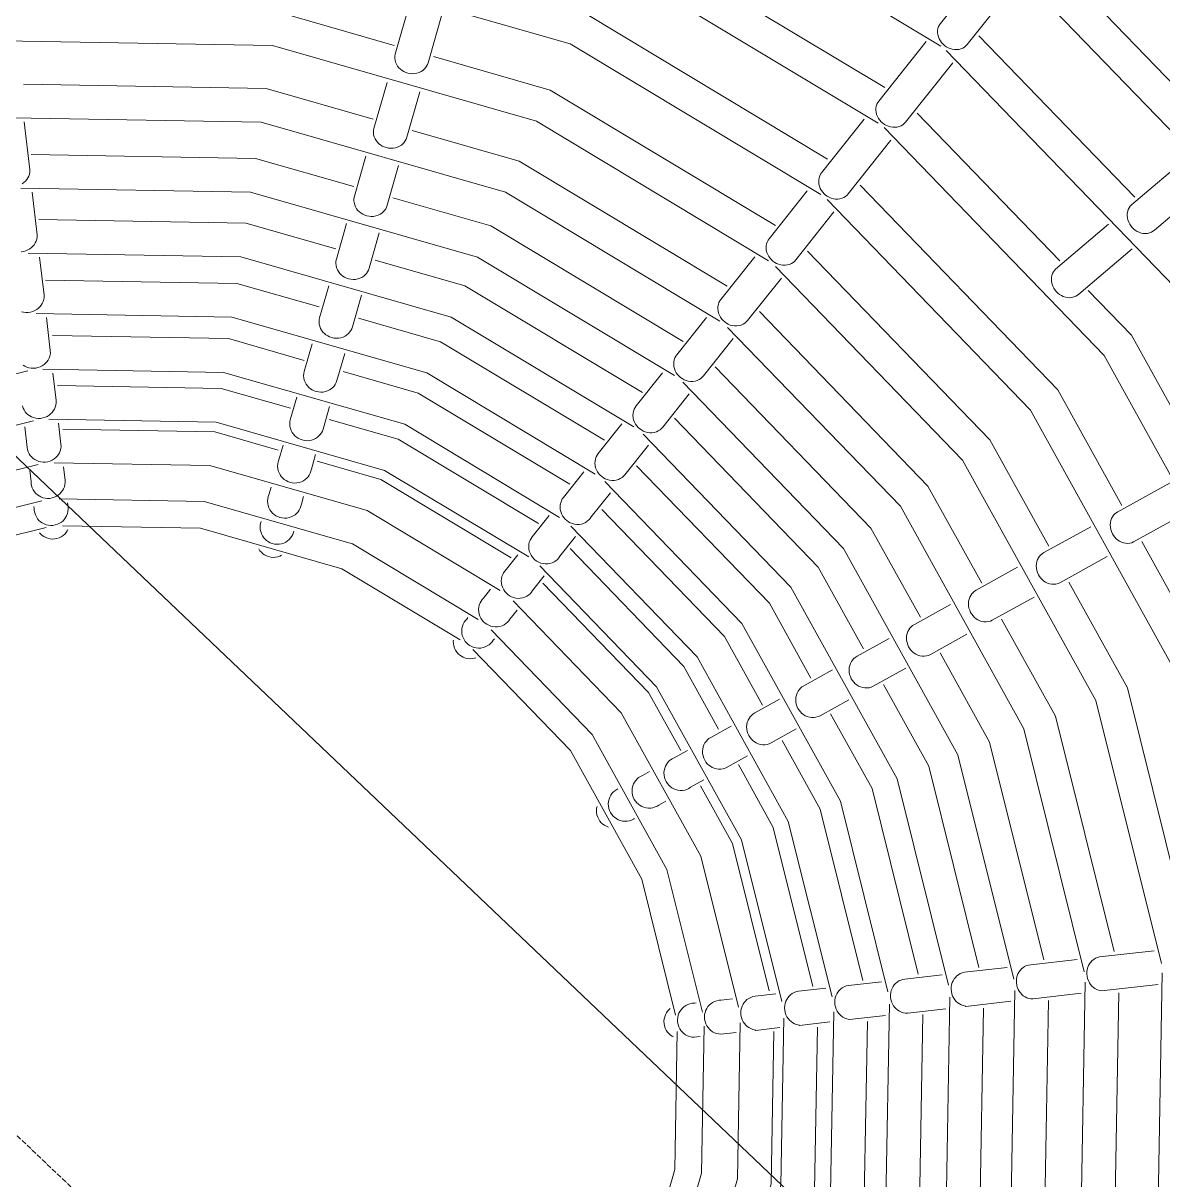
# Model space of a CAD drawing. Header units: millimetres. Extents: x -31757 to 121236, y -27283 to 63658.
# Drawn here: x 51091 to 51693, y 47316 to 47928 of the extents above; entities that cross this region are included whole.
import ezdxf

# ---------------------------------------------------------------- set-up
doc = ezdxf.new("R2010")
doc.units = ezdxf.units.MM
doc.linetypes.add('DASHDOT', pattern=[3.556, 2.54, -0.508, 0, -0.508])
for name, color, linetype, lineweight in [('11_見えがかり（家具）', 8, 'Continuous', 9), ('50_寸法', 3, 'Continuous', 9), ('70_断面の位置', 6, 'DASHDOT', 9)]:
    doc.layers.add(name, color=color, linetype=linetype, lineweight=lineweight)

msp = doc.modelspace()

# ---------------------------------------------------------------- linework, layer by layer
at = {"layer": '11_見えがかり（家具）'}
for points in [[(51575.94, 47915.69), (51420.12, 48009.31), (51244.1, 48059.78), (51062.73, 48062.95)], [(51542.78, 47875.01), (51399.23, 47961.26), (51236.36, 48007.96), (51068.9, 48010.89)], [(51631.13, 47965.37), (51721.27, 47872.03)], [(51512.47, 47837.19), (51379.91, 47916.84), (51229.2, 47960.06), (51073.99, 47962.77)], [(51574.6, 47920.6), (51574.3, 47921.72), (51574.16, 47922.86), (51574.19, 47923.97), (51574.36, 47925.02), (51574.68, 47926), (51575.11, 47926.88), (51575.64, 47927.65), (51603.22, 47962.32)], [(51892.87, 47454.4), (51845.64, 47643.83), (51749.71, 47816.89), (51613.79, 47957.63)], [(51319.62, 47952.7), (51387.09, 47933.35), (51516.05, 47855.86)], [(51617.31, 47951.11), (51589.73, 47916.44), (51589.1, 47915.75), (51588.34, 47915.13), (51587.46, 47914.61), (51586.47, 47914.2), (51585.4, 47913.92), (51584.26, 47913.8), (51583.09, 47913.84), (51581.93, 47914.02), (51580.8, 47914.35), (51579.73, 47914.81), (51578.75, 47915.36), (51577.87, 47915.99), (51577.06, 47916.71), (51576.3, 47917.54), (51575.62, 47918.48), (51575.04, 47919.5), (51574.6, 47920.6)], [(51453.23, 47949.63), (51546.21, 47893.77)], [(51312.65, 47934.05), (51304.86, 47906.86), (51304.52, 47905.87), (51304.06, 47904.97), (51303.51, 47904.16), (51302.84, 47903.43), (51302.05, 47902.76), (51301.12, 47902.17), (51300.09, 47901.68), (51298.96, 47901.33), (51297.77, 47901.12), (51296.55, 47901.06), (51295.33, 47901.16), (51294.15, 47901.39), (51293.03, 47901.76), (51292.01, 47902.23), (51291.09, 47902.79), (51290.24, 47903.43), (51289.45, 47904.2), (51288.74, 47905.07), (51288.14, 47906.05), (51287.68, 47907.09), (51287.37, 47908.19), (51287.24, 47909.3), (51287.27, 47910.41), (51287.46, 47911.47), (51295.36, 47939.01)], [(51086.4, 47936.17), (51225.26, 47933.75), (51287.01, 47916.04)], [(51595.96, 47921.14), (51678.42, 47835.75)], [(51484.77, 47802.24), (51362.13, 47875.94), (51222.6, 47915.94), (51080.26, 47918.43)], [(51541.93, 47879.53), (51541.64, 47880.67), (51541.51, 47881.81), (51541.54, 47882.93), (51541.72, 47883.99), (51542.05, 47884.98), (51542.49, 47885.86), (51543.02, 47886.64), (51568.05, 47918.1)], [(51307.67, 47910.12), (51369.31, 47892.44), (51488.41, 47820.88)], [(51836.7, 47448.09), (51793.06, 47623.12), (51704.28, 47783.28), (51578.74, 47913.29)], [(51582.13, 47906.89), (51557.11, 47875.44), (51556.47, 47874.74), (51555.71, 47874.11), (51554.82, 47873.57), (51553.83, 47873.15), (51552.74, 47872.87), (51551.6, 47872.74), (51550.43, 47872.77), (51549.26, 47872.95), (51548.13, 47873.28), (51547.06, 47873.73), (51546.08, 47874.28), (51545.19, 47874.91), (51544.38, 47875.63), (51543.62, 47876.46), (51542.94, 47877.4), (51542.37, 47878.43), (51541.93, 47879.53)], [(51300.46, 47891.54), (51293.57, 47867.5), (51293.23, 47866.5), (51292.76, 47865.59), (51292.2, 47864.77), (51291.53, 47864.03), (51290.73, 47863.35), (51289.8, 47862.76), (51288.76, 47862.27), (51287.63, 47861.91), (51286.43, 47861.7), (51285.21, 47861.64), (51283.99, 47861.74), (51282.81, 47861.98), (51281.7, 47862.35), (51280.67, 47862.82), (51279.75, 47863.39), (51278.91, 47864.04), (51278.12, 47864.82), (51277.42, 47865.7), (51276.83, 47866.68), (51276.38, 47867.74), (51276.08, 47868.85), (51275.95, 47869.98), (51275.99, 47871.09), (51276.19, 47872.16), (51283.17, 47896.5)], [(51091.05, 47895.51), (51219.22, 47893.28), (51275.81, 47877.05)], [(51459.1, 47770.34), (51345.81, 47838.41), (51216.56, 47875.47), (51084.83, 47877.77)], [(51563.34, 47880.14), (51638.69, 47802.12)], [(51091.41, 47875.66), (51094.3, 47850.27), (51094.28, 47849.14), (51094.1, 47848.03), (51093.77, 47846.96), (51093.29, 47845.97), (51092.71, 47845.08), (51092.04, 47844.29), (51091.27, 47843.57), (51090.38, 47842.92)], [(51511.73, 47841.56), (51511.44, 47842.7), (51511.32, 47843.86), (51511.36, 47844.98), (51511.55, 47846.06), (51511.88, 47847.05), (51512.33, 47847.94), (51512.87, 47848.73), (51535.43, 47877.09)], [(51784.82, 47441.44), (51744.31, 47603.92), (51662.17, 47752.11), (51545.83, 47872.58)], [(51296.49, 47871.12), (51352.99, 47854.92), (51462.93, 47788.86)], [(51549.52, 47865.89), (51526.96, 47837.53), (51526.31, 47836.82), (51525.54, 47836.18), (51524.65, 47835.64), (51523.64, 47835.21), (51522.55, 47834.92), (51521.4, 47834.78), (51520.23, 47834.8), (51519.05, 47834.98), (51517.92, 47835.3), (51516.85, 47835.74), (51515.86, 47836.3), (51514.98, 47836.92), (51514.17, 47837.64), (51513.41, 47838.48), (51512.73, 47839.42), (51512.16, 47840.46), (51511.73, 47841.56)], [(51095.09, 47858.38), (51213.69, 47856.31), (51265.57, 47841.44)], [(51289.28, 47852.54), (51283.26, 47831.54), (51282.91, 47830.53), (51282.44, 47829.61), (51281.87, 47828.79), (51281.19, 47828.04), (51280.38, 47827.36), (51279.45, 47826.75), (51278.41, 47826.26), (51277.27, 47825.9), (51276.07, 47825.68), (51274.85, 47825.63), (51273.63, 47825.72), (51272.45, 47825.97), (51271.34, 47826.34), (51270.32, 47826.83), (51269.4, 47827.39), (51268.56, 47828.06), (51267.78, 47828.84), (51267.08, 47829.73), (51266.5, 47830.73), (51266.05, 47831.8), (51265.76, 47832.92), (51265.64, 47834.05), (51265.69, 47835.18), (51265.89, 47836.26), (51271.98, 47857.5)], [(51675.4, 47830.23), (51675.93, 47831.01), (51676.56, 47831.7), (51707.41, 47857.81)], [(51533.19, 47842.23), (51637.7, 47734.01), (51671.61, 47672.83)], [(51719.93, 47844.85), (51688.75, 47818.46), (51688, 47817.84), (51687.13, 47817.33), (51686.16, 47816.93), (51685.1, 47816.68), (51683.99, 47816.58), (51682.86, 47816.65), (51681.73, 47816.87), (51680.63, 47817.24), (51679.61, 47817.73), (51678.66, 47818.33), (51677.82, 47818.99), (51677.04, 47819.75), (51676.32, 47820.63), (51675.68, 47821.6), (51675.15, 47822.67), (51674.74, 47823.8), (51674.48, 47824.97), (51674.37, 47826.14), (51674.42, 47827.27), (51674.62, 47828.35), (51674.95, 47829.34), (51675.4, 47830.23)], [(51211.03, 47838.51), (51089.52, 47840.63)], [(51095.64, 47838.52), (51098.21, 47815.96), (51098.2, 47814.81), (51098.03, 47813.69), (51097.7, 47812.61), (51097.24, 47811.61), (51096.66, 47810.7), (51095.99, 47809.89), (51095.23, 47809.17), (51094.34, 47808.51), (51093.34, 47807.94), (51092.23, 47807.48), (51091.05, 47807.15), (51089.82, 47806.98)], [(51435.07, 47741.55), (51330.91, 47804.14), (51211.03, 47838.51)], [(51286.28, 47835.5), (51338.09, 47820.64), (51439.66, 47759.61)], [(51483.91, 47806.59), (51483.63, 47807.74), (51483.52, 47808.9), (51483.56, 47810.04), (51483.76, 47811.12), (51484.1, 47812.12), (51484.55, 47813.03), (51485.1, 47813.83), (51505.28, 47839.18)], [(51736.63, 47436.21), (51699.24, 47586.17), (51623.23, 47723.3), (51515.81, 47834.54)], [(51099.03, 47824.02), (51208.58, 47822.11), (51256.1, 47808.48)], [(51519.36, 47827.98), (51499.19, 47802.62), (51498.54, 47801.9), (51497.76, 47801.26), (51496.86, 47800.7), (51495.85, 47800.26), (51494.75, 47799.97), (51493.6, 47799.82), (51492.41, 47799.83), (51491.23, 47800), (51490.1, 47800.32), (51489.02, 47800.76), (51488.04, 47801.31), (51487.15, 47801.94), (51486.34, 47802.66), (51485.58, 47803.5), (51484.91, 47804.45), (51484.35, 47805.48), (51483.91, 47806.59)], [(51279.07, 47816.92), (51273.72, 47798.27), (51273.36, 47797.25), (51272.88, 47796.32), (51272.31, 47795.49), (51271.63, 47794.74), (51270.81, 47794.04), (51269.87, 47793.43), (51268.82, 47792.94), (51267.68, 47792.57), (51266.48, 47792.36), (51265.26, 47792.3), (51264.04, 47792.4), (51262.86, 47792.65), (51261.75, 47793.02), (51260.73, 47793.51), (51259.82, 47794.09), (51258.98, 47794.76), (51258.2, 47795.55), (51257.51, 47796.45), (51256.93, 47797.45), (51256.49, 47798.54), (51256.21, 47799.67), (51256.1, 47800.82), (51256.15, 47801.96), (51256.37, 47803.05), (51261.77, 47821.88)], [(51635.38, 47796.35), (51635.92, 47797.13), (51636.56, 47797.83), (51664.56, 47821.53)], [(51099.55, 47804.16), (51101.85, 47784.01), (51101.86, 47782.85), (51101.69, 47781.71), (51101.37, 47780.62), (51100.91, 47779.6), (51100.34, 47778.68), (51099.68, 47777.87), (51098.92, 47777.13), (51098.04, 47776.46), (51097.04, 47775.87), (51095.93, 47775.41), (51094.75, 47775.07), (51093.53, 47774.89), (51092.29, 47774.87), (51091.07, 47775.01), (51089.91, 47775.29)], [(51413.53, 47714.49), (51317.12, 47772.42), (51205.92, 47804.31), (51093.4, 47806.27)], [(51458.39, 47774.51), (51458.12, 47775.67), (51458.01, 47776.83), (51458.06, 47777.98), (51458.27, 47779.07), (51458.61, 47780.08), (51459.07, 47781), (51459.63, 47781.8), (51477.51, 47804.28)], [(51505.42, 47807.32), (51601.84, 47707.48), (51632.93, 47651.39)], [(51677.08, 47808.58), (51648.78, 47784.62), (51648.02, 47783.99), (51647.14, 47783.47), (51646.16, 47783.06), (51645.1, 47782.8), (51643.98, 47782.69), (51642.83, 47782.75), (51641.7, 47782.96), (51640.6, 47783.32), (51639.57, 47783.81), (51638.62, 47784.4), (51637.77, 47785.07), (51636.99, 47785.82), (51636.27, 47786.69), (51635.63, 47787.67), (51635.09, 47788.74), (51634.69, 47789.87), (51634.43, 47791.05), (51634.33, 47792.22), (51634.39, 47793.36), (51634.59, 47794.45), (51634.93, 47795.45), (51635.38, 47796.35)], [(51276.83, 47802.54), (51324.3, 47788.93), (51418.12, 47732.55)], [(51692.41, 47430.77), (51657.74, 47569.82), (51587.37, 47696.77), (51488.55, 47799.1)], [(51102.7, 47792.03), (51203.82, 47790.26), (51247.28, 47777.8)], [(51491.6, 47793.07), (51473.72, 47770.6), (51473.06, 47769.87), (51472.27, 47769.21), (51471.36, 47768.65), (51470.35, 47768.2), (51469.24, 47767.9), (51468.08, 47767.74), (51466.89, 47767.75), (51465.71, 47767.92), (51464.57, 47768.23), (51463.49, 47768.67), (51462.5, 47769.22), (51461.62, 47769.84), (51460.81, 47770.56), (51460.05, 47771.4), (51459.38, 47772.35), (51458.82, 47773.4), (51458.39, 47774.51)], [(51269.62, 47783.96), (51264.84, 47767.29), (51264.47, 47766.26), (51263.99, 47765.32), (51263.4, 47764.48), (51262.71, 47763.72), (51261.89, 47763.02), (51260.95, 47762.4), (51259.9, 47761.9), (51258.75, 47761.53), (51257.55, 47761.31), (51256.32, 47761.26), (51255.1, 47761.36), (51253.92, 47761.61), (51252.81, 47761.99), (51251.8, 47762.49), (51250.89, 47763.07), (51250.06, 47763.74), (51249.28, 47764.54), (51248.6, 47765.46), (51248.03, 47766.47), (51247.59, 47767.56), (51247.32, 47768.71), (51247.21, 47769.87), (51247.28, 47771.02), (51247.5, 47772.12), (51252.32, 47788.92)], [(51653.81, 47786.45), (51676.64, 47762.82), (51713.61, 47696.11)], [(51393.23, 47689.44), (51304.28, 47742.89), (51201.16, 47772.46), (51097.64, 47774.27)], [(51479.95, 47775.3), (51568.95, 47683.14), (51597.45, 47631.73)], [(51103.2, 47772.17), (51105.37, 47753.17), (51105.2, 47753.15), (51104.89, 47751.72), (51104.5, 47750.67), (51103.99, 47749.71), (51103.39, 47748.85), (51102.68, 47748.06), (51101.85, 47747.33), (51100.88, 47746.68), (51099.81, 47746.15), (51098.66, 47745.74), (51097.45, 47745.49), (51096.21, 47745.4), (51094.99, 47745.46), (51093.81, 47745.68), (51092.7, 47746.04), (51091.69, 47746.51), (51090.79, 47747.06)], [(51268.04, 47771.85), (51311.46, 47759.4), (51398.07, 47707.36)], [(51435.08, 47745.2), (51434.81, 47746.36), (51434.71, 47747.54), (51434.76, 47748.69), (51434.98, 47749.79), (51435.33, 47750.81), (51435.8, 47751.74), (51436.37, 47752.55), (51452.04, 47772.25)], [(51106.3, 47762.65), (51199.45, 47761.03), (51239.39, 47749.57)], [(51651.69, 47426.4), (51619.67, 47554.82), (51554.48, 47672.43), (51463.19, 47766.97)], [(51260.82, 47753.27), (51256.68, 47738.84), (51256.31, 47737.8), (51255.81, 47736.85), (51255.22, 47736), (51254.53, 47735.24), (51253.71, 47734.53), (51252.76, 47733.91), (51251.7, 47733.4), (51250.55, 47733.03), (51249.34, 47732.81), (51248.11, 47732.75), (51246.89, 47732.86), (51245.71, 47733.11), (51244.61, 47733.5), (51243.59, 47734), (51242.69, 47734.59), (51241.86, 47735.27), (51241.09, 47736.08), (51240.41, 47737), (51239.85, 47738.03), (51239.42, 47739.13), (51239.16, 47740.29), (51239.06, 47741.46), (51239.13, 47742.62), (51239.36, 47743.74), (51243.52, 47758.23)], [(51466.12, 47761.05), (51450.45, 47741.35), (51449.79, 47740.61), (51448.99, 47739.95), (51448.08, 47739.37), (51447.05, 47738.92), (51445.94, 47738.6), (51444.77, 47738.44), (51443.58, 47738.44), (51442.39, 47738.6), (51441.25, 47738.91), (51440.17, 47739.35), (51439.18, 47739.89), (51438.29, 47740.52), (51437.48, 47741.24), (51436.73, 47742.08), (51436.06, 47743.03), (51435.5, 47744.08), (51435.08, 47745.2)], [(51093.39, 47744), (51000.65, 47720.88), (50913.57, 47672.61), (50844.58, 47605.98)], [(51374.38, 47666.58), (51292.49, 47715.78), (51196.79, 47743.22), (51101.19, 47744.89)], [(51259.97, 47743.67), (51299.67, 47732.29), (51379.84, 47684.12)], [(51413.21, 47721.59), (51413.43, 47722.7), (51413.79, 47723.73), (51414.27, 47724.66), (51414.84, 47725.49), (51428.77, 47743)], [(51456.59, 47746.14), (51538.91, 47660.9), (51565.04, 47613.76)], [(51106.55, 47742.8), (51108.2, 47728.31), (51108.22, 47727.13), (51108.07, 47725.96), (51107.77, 47724.84), (51107.32, 47723.8), (51106.77, 47722.85), (51106.12, 47722.01), (51105.37, 47721.25), (51104.5, 47720.56), (51103.5, 47719.95), (51102.41, 47719.47), (51101.23, 47719.12), (51100.01, 47718.92), (51098.77, 47718.89), (51097.55, 47719.02), (51096.38, 47719.3), (51095.3, 47719.71), (51094.32, 47720.24), (51093.44, 47720.85), (51092.66, 47721.56), (51091.94, 47722.39), (51091.32, 47723.33), (51090.82, 47724.37), (51090.47, 47725.49)], [(51614.49, 47422.41), (51584.9, 47541.12), (51524.44, 47650.2), (51439.56, 47738.08)], [(51108.95, 47736.24), (51195.52, 47734.73), (51232.06, 47724.25)], [(51442.86, 47731.8), (51428.92, 47714.28), (51428.25, 47713.54), (51427.45, 47712.87), (51426.53, 47712.28), (51425.5, 47711.82), (51424.38, 47711.49), (51423.2, 47711.33), (51422, 47711.32), (51420.81, 47711.47), (51419.66, 47711.78), (51418.58, 47712.21), (51417.59, 47712.76), (51416.71, 47713.38), (51415.9, 47714.1), (51415.15, 47714.95), (51414.48, 47715.9), (51413.93, 47716.95), (51413.51, 47718.08), (51413.24, 47719.25), (51413.14, 47720.43), (51413.21, 47721.59)], [(51252.74, 47725.1), (51249.34, 47713.25), (51248.96, 47712.2), (51248.46, 47711.24), (51247.87, 47710.39), (51247.16, 47709.61), (51246.33, 47708.89), (51245.38, 47708.27), (51244.31, 47707.76), (51243.16, 47707.38), (51241.96, 47707.16), (51240.72, 47707.11), (51239.5, 47707.21), (51238.32, 47707.47), (51237.22, 47707.86), (51236.21, 47708.37), (51235.31, 47708.96), (51234.48, 47709.65), (51233.72, 47710.47), (51233.04, 47711.4), (51232.49, 47712.44), (51232.07, 47713.56), (51231.81, 47714.73), (51231.72, 47715.91), (51231.8, 47717.09), (51232.04, 47718.21), (51235.44, 47730.06)], [(51435.07, 47719.07), (51511.11, 47640.33), (51535.05, 47597.15)], [(51096.28, 47717.55), (51010.39, 47696.14), (50929.39, 47651.24), (50865.49, 47589.53)], [(51109.56, 47716.38), (51110.82, 47705.32), (51110.85, 47704.12), (51110.71, 47702.94), (51110.41, 47701.81), (51109.98, 47700.75), (51109.43, 47699.79), (51108.79, 47698.94), (51108.04, 47698.17), (51107.17, 47697.46), (51106.18, 47696.85), (51105.09, 47696.35), (51103.92, 47695.99), (51102.69, 47695.79), (51101.46, 47695.75), (51100.24, 47695.88), (51099.07, 47696.16), (51097.98, 47696.57), (51096.99, 47697.09), (51096.12, 47697.71), (51095.33, 47698.42), (51094.6, 47699.26), (51093.97, 47700.21), (51093.47, 47701.26), (51093.1, 47702.39), (51092.91, 47703.57), (51091.68, 47714.35)], [(51358.03, 47645.65), (51281.89, 47691.4), (51192.86, 47716.93), (51104.48, 47718.47)], [(51111.8, 47713.2), (51192.09, 47711.79), (51225.68, 47702.16)], [(51252.57, 47718.37), (51289.07, 47707.91), (51363.25, 47663.33)], [(51393.41, 47692.82), (51393.15, 47693.99), (51393.06, 47695.18), (51393.13, 47696.35), (51393.36, 47697.47), (51393.73, 47698.51), (51394.21, 47699.45), (51394.79, 47700.29), (51407.24, 47715.94)], [(51579.95, 47419.26), (51552.72, 47528.45), (51496.64, 47629.63), (51418.51, 47710.54)], [(51245.4, 47699.78), (51243.19, 47692.07), (51242.94, 47690.93), (51242.55, 47689.86), (51242.04, 47688.89), (51241.44, 47688.03), (51240.74, 47687.25), (51239.9, 47686.53), (51238.94, 47685.89), (51237.87, 47685.38), (51236.71, 47685), (51235.5, 47684.78), (51234.27, 47684.72), (51233.05, 47684.83), (51231.87, 47685.09), (51230.77, 47685.49), (51229.76, 47686), (51228.86, 47686.6), (51228.04, 47687.3), (51227.28, 47688.13), (51226.61, 47689.07), (51226.06, 47690.12), (51225.65, 47691.25), (51225.4, 47692.43), (51225.32, 47693.63), (51225.41, 47694.81), (51225.66, 47695.95), (51226.03, 47696.96), (51228.25, 47704.7)], [(51421.33, 47704.73), (51408.88, 47689.08), (51408.2, 47688.33), (51407.39, 47687.64), (51406.46, 47687.05), (51405.42, 47686.58), (51404.3, 47686.25), (51403.12, 47686.07), (51401.91, 47686.06), (51400.72, 47686.21), (51399.56, 47686.51), (51398.48, 47686.94), (51397.49, 47687.48), (51396.6, 47688.11), (51395.79, 47688.83), (51395.04, 47689.67), (51394.38, 47690.63), (51393.83, 47691.69), (51393.41, 47692.82)], [(51098.78, 47694.48), (51018.89, 47674.56), (50943.18, 47632.59), (50883.97, 47575.42)], [(51342.92, 47627.9), (51272.64, 47670.13), (51189.43, 47693.99), (51107.14, 47695.43)], [(51246.26, 47696.26), (51279.82, 47686.64), (51348.76, 47645.22)], [(51112.11, 47693.34), (51112.78, 47687.47), (51112.99, 47686.28), (51113.03, 47685.07), (51112.9, 47683.88), (51112.61, 47682.73), (51112.18, 47681.66), (51111.63, 47680.69), (51111, 47679.83), (51110.26, 47679.04), (51109.4, 47678.33), (51108.41, 47677.7), (51107.32, 47677.19), (51106.15, 47676.83), (51104.93, 47676.62), (51103.69, 47676.57), (51102.47, 47676.7), (51101.3, 47676.97), (51100.21, 47677.39), (51099.22, 47677.91), (51098.34, 47678.53), (51097.54, 47679.25), (51096.81, 47680.09), (51096.17, 47681.05), (51095.66, 47682.11), (51095.29, 47683.25), (51095.08, 47684.45), (51095.06, 47685.31), (51094.37, 47691.32)], [(51374.7, 47673.18), (51374.94, 47674.31), (51375.31, 47675.36), (51375.8, 47676.31), (51376.39, 47677.15), (51377.08, 47677.91), (51387.25, 47690.7)], [(51415.03, 47693.86), (51485.22, 47621.18), (51507.22, 47581.5)], [(51239.07, 47677.68), (51237.9, 47673.58), (51237.64, 47672.44), (51237.24, 47671.36), (51236.73, 47670.38), (51236.12, 47669.51), (51235.4, 47668.72), (51234.56, 47667.99), (51233.6, 47667.35), (51232.52, 47666.83), (51231.37, 47666.45), (51230.15, 47666.23), (51228.92, 47666.17), (51227.69, 47666.28), (51226.52, 47666.55), (51225.42, 47666.95), (51224.41, 47667.47), (51223.52, 47668.08), (51222.7, 47668.78), (51221.95, 47669.62), (51221.28, 47670.57), (51220.74, 47671.63), (51220.34, 47672.77), (51220.1, 47673.97), (51220.02, 47675.18), (51220.12, 47676.37), (51220.37, 47677.52), (51220.71, 47678.43), (51221.9, 47682.6)], [(51547.9, 47415.82), (51522.76, 47516.65), (51470.75, 47610.47), (51398.3, 47685.5)], [(51665.69, 47660.22), (51665.47, 47661.42), (51665.41, 47662.63), (51665.5, 47663.8), (51665.73, 47664.91), (51666.1, 47665.94), (51666.57, 47666.86), (51667.13, 47667.66), (51667.78, 47668.38), (51668.55, 47669.02), (51669.43, 47669.56), (51697.13, 47684.91)], [(51331.35, 47612.64), (51264.99, 47652.52), (51186.59, 47675), (51109.88, 47676.34)], [(51401.24, 47679.58), (51391.06, 47666.79), (51390.48, 47665.95), (51389.79, 47665.19), (51388.97, 47664.49), (51388.03, 47663.89), (51386.99, 47663.41), (51385.86, 47663.07), (51384.67, 47662.88), (51383.46, 47662.86), (51382.26, 47663.01), (51381.11, 47663.3), (51380.02, 47663.73), (51379.03, 47664.27), (51378.14, 47664.9), (51377.33, 47665.62), (51376.58, 47666.47), (51375.92, 47667.43), (51375.37, 47668.49), (51374.96, 47669.62), (51374.71, 47670.81), (51374.62, 47672.01), (51374.7, 47673.18)], [(51100.78, 47675.36), (51025.93, 47656.69), (50954.6, 47617.16), (50899.42, 47563.86)], [(51114.28, 47674.26), (51114.39, 47673.34), (51114.6, 47672.14), (51114.65, 47670.91), (51114.53, 47669.71), (51114.24, 47668.55), (51113.82, 47667.47), (51113.28, 47666.48), (51112.65, 47665.61), (51111.92, 47664.81), (51111.06, 47664.09), (51110.08, 47663.45), (51108.99, 47662.93), (51107.82, 47662.56), (51106.6, 47662.34), (51105.36, 47662.29), (51104.14, 47662.41), (51102.97, 47662.68), (51101.88, 47663.1), (51100.88, 47663.63), (51100, 47664.25), (51099.2, 47664.97), (51098.46, 47665.81), (51097.82, 47666.78), (51097.3, 47667.85), (51096.92, 47669.01), (51096.71, 47670.21), (51096.67, 47671.23), (51096.55, 47672.24)], [(51396.62, 47670.74), (51461.46, 47603.6), (51481.57, 47567.32)], [(51233.85, 47659.37), (51233.69, 47658.67), (51233.29, 47657.59), (51232.77, 47656.6), (51232.15, 47655.72), (51231.43, 47654.92), (51230.58, 47654.19), (51229.61, 47653.55), (51228.54, 47653.02), (51227.37, 47652.64), (51226.16, 47652.42), (51224.92, 47652.36), (51223.7, 47652.47), (51222.52, 47652.74), (51221.42, 47653.15), (51220.42, 47653.67), (51219.53, 47654.28), (51218.72, 47655), (51217.97, 47655.84), (51217.31, 47656.81), (51216.77, 47657.88), (51216.38, 47659.03), (51216.15, 47660.23), (51216.08, 47661.46), (51216.18, 47662.67), (51216.45, 47663.83), (51216.63, 47664.31)], [(51358.12, 47652.34), (51358.36, 47653.47), (51358.75, 47654.53), (51359.25, 47655.49), (51359.84, 47656.34), (51360.53, 47657.11), (51368.85, 47667.57)], [(51705.85, 47669.18), (51677.78, 47653.61), (51676.8, 47653.2), (51675.74, 47652.93), (51674.63, 47652.83), (51673.51, 47652.89), (51672.39, 47653.11), (51671.32, 47653.48), (51670.32, 47653.99), (51669.4, 47654.59), (51668.58, 47655.28), (51667.84, 47656.05), (51667.15, 47656.95), (51666.55, 47657.96), (51666.06, 47659.06), (51665.69, 47660.22)], [(51102.92, 47661.3), (51031.16, 47643.41), (50963.1, 47605.68), (50910.61, 47554.99)], [(51114.49, 47660.1), (51114.13, 47659.43), (51113.51, 47658.54), (51112.78, 47657.73), (51111.93, 47656.99), (51110.95, 47656.34), (51109.87, 47655.81), (51108.71, 47655.43), (51107.49, 47655.2), (51106.25, 47655.14), (51105.03, 47655.25), (51103.85, 47655.52), (51102.75, 47655.93), (51101.75, 47656.46), (51100.87, 47657.08), (51100.06, 47657.8), (51099.54, 47658.39)], [(51321.83, 47601.84), (51259.29, 47639.42), (51184.48, 47660.87), (51111.61, 47662.15)], [(51518.38, 47413.07), (51495.26, 47505.81), (51446.99, 47592.89), (51380.36, 47661.88)], [(51626.33, 47640.93), (51626.42, 47642.11), (51626.66, 47643.23), (51627.02, 47644.26), (51627.5, 47645.19), (51628.07, 47646), (51628.72, 47646.72), (51629.5, 47647.37), (51630.39, 47647.92), (51655.12, 47661.63)], [(51382.84, 47656.45), (51374.52, 47645.99), (51373.93, 47645.14), (51373.23, 47644.37), (51372.41, 47643.67), (51371.46, 47643.06), (51370.41, 47642.56), (51369.27, 47642.21), (51368.08, 47642.02), (51366.86, 47642), (51365.66, 47642.13), (51364.5, 47642.42), (51363.41, 47642.85), (51362.42, 47643.39), (51361.53, 47644.01), (51360.72, 47644.74), (51359.97, 47645.58), (51359.31, 47646.55), (51358.77, 47647.61), (51358.36, 47648.75), (51358.12, 47649.95), (51358.04, 47651.15), (51358.12, 47652.34)], [(51682.13, 47653.85), (51715.99, 47592.76), (51752.41, 47446.69)], [(51227.34, 47646.51), (51226.53, 47646.11), (51225.37, 47645.73), (51224.15, 47645.5), (51222.91, 47645.45), (51221.69, 47645.56), (51220.51, 47645.83), (51219.41, 47646.24), (51218.41, 47646.77), (51217.52, 47647.39), (51216.72, 47648.12), (51215.97, 47648.97), (51215.32, 47649.94), (51215.31, 47649.95)], [(51366.28, 47635.64), (51360.09, 47627.85), (51359.49, 47626.99), (51358.79, 47626.21), (51357.95, 47625.5), (51357, 47624.88), (51355.94, 47624.38), (51354.8, 47624.02), (51353.6, 47623.82), (51352.38, 47623.78), (51351.17, 47623.92), (51350, 47624.2), (51348.91, 47624.62), (51347.92, 47625.16), (51347.03, 47625.79), (51346.22, 47626.51), (51345.48, 47627.36), (51344.82, 47628.33), (51344.28, 47629.4), (51343.88, 47630.54), (51343.64, 47631.74), (51343.56, 47632.96), (51343.65, 47634.15), (51343.9, 47635.3), (51344.29, 47636.36), (51344.8, 47637.33), (51345.4, 47638.19), (51346.1, 47638.97), (51352.3, 47646.76)], [(51379.97, 47650.04), (51440.09, 47587.78), (51458.42, 47554.71)], [(51663.85, 47645.89), (51638.79, 47632), (51637.8, 47631.58), (51636.73, 47631.3), (51635.62, 47631.19), (51634.48, 47631.24), (51633.36, 47631.45), (51632.28, 47631.81), (51631.26, 47632.31), (51630.34, 47632.91), (51629.52, 47633.59), (51628.77, 47634.36), (51628.08, 47635.25), (51627.47, 47636.26), (51626.97, 47637.35), (51626.61, 47638.52), (51626.39, 47639.72), (51626.33, 47640.93)], [(51491.82, 47410.65), (51470.52, 47496.07), (51425.62, 47577.07), (51363.91, 47640.97)], [(51590.47, 47621.02), (51590.56, 47622.2), (51590.8, 47623.33), (51591.18, 47624.37), (51591.66, 47625.3), (51592.23, 47626.12), (51592.89, 47626.85), (51593.68, 47627.51), (51594.58, 47628.07), (51616.45, 47640.19)], [(51331.93, 47620.24), (51332.32, 47621.32), (51332.84, 47622.3), (51333.45, 47623.16), (51334.16, 47623.95), (51337.86, 47628.61)], [(51365.58, 47631.84), (51421.44, 47573.99), (51438.44, 47543.33)], [(51643.45, 47632.41), (51674.49, 47576.42), (51708.09, 47441.66)], [(51468.85, 47407.71), (51448.94, 47487.57), (51406.97, 47563.28), (51349.8, 47622.49)], [(51625.17, 47624.45), (51603.03, 47612.18), (51602.03, 47611.74), (51600.95, 47611.46), (51599.83, 47611.33), (51598.68, 47611.37), (51597.55, 47611.57), (51596.46, 47611.93), (51595.44, 47612.41), (51594.5, 47613.01), (51593.68, 47613.68), (51592.92, 47614.45), (51592.23, 47615.34), (51591.62, 47616.34), (51591.12, 47617.44), (51590.75, 47618.6), (51590.53, 47619.81), (51590.47, 47621.02)], [(51351.85, 47617.49), (51348.14, 47612.83), (51347.53, 47611.96), (51346.82, 47611.17), (51345.98, 47610.45), (51345.02, 47609.82), (51343.96, 47609.31), (51342.81, 47608.94), (51341.6, 47608.73), (51340.37, 47608.69), (51339.16, 47608.82), (51337.99, 47609.1), (51336.9, 47609.52), (51335.9, 47610.06), (51335.02, 47610.68), (51334.21, 47611.41), (51333.46, 47612.26), (51332.81, 47613.23), (51332.27, 47614.3), (51331.88, 47615.45), (51331.64, 47616.66), (51331.57, 47617.88), (51331.67, 47619.08), (51331.93, 47620.24)], [(51558.05, 47605.15), (51558.43, 47606.19), (51558.92, 47607.13), (51559.49, 47607.96), (51560.16, 47608.7), (51560.95, 47609.37), (51561.86, 47609.94), (51580.96, 47620.53)], [(51322.75, 47607.87), (51323.01, 47609.03), (51323.42, 47610.12), (51323.94, 47611.11), (51324.56, 47611.99), (51325.27, 47612.78), (51325.91, 47613.58)], [(51607.98, 47612.73), (51636.42, 47561.42), (51667.43, 47437.04)], [(51339.89, 47602.46), (51339.26, 47601.66), (51338.64, 47600.78), (51337.93, 47599.99), (51337.08, 47599.26), (51336.11, 47598.62), (51335.04, 47598.1), (51333.88, 47597.72), (51332.67, 47597.51), (51331.44, 47597.46), (51330.22, 47597.58), (51329.05, 47597.86), (51327.95, 47598.27), (51326.96, 47598.81), (51326.07, 47599.43), (51325.26, 47600.16), (51324.52, 47601.01), (51323.86, 47601.98), (51323.33, 47603.06), (51322.94, 47604.22), (51322.71, 47605.43), (51322.65, 47606.66), (51322.75, 47607.87)], [(51449.91, 47405), (51431.07, 47480.53), (51391.54, 47551.86), (51338.18, 47607.11)], [(51527.74, 47588.32), (51528.12, 47589.37), (51528.62, 47590.32), (51529.2, 47591.15), (51529.87, 47591.9), (51530.67, 47592.58), (51531.59, 47593.16), (51548.55, 47602.56)], [(51589.69, 47604.78), (51570.36, 47594.07), (51569.36, 47593.63), (51568.27, 47593.33), (51567.13, 47593.19), (51565.98, 47593.22), (51564.83, 47593.42), (51563.74, 47593.76), (51562.71, 47594.24), (51561.77, 47594.83), (51560.93, 47595.5), (51560.18, 47596.26), (51559.48, 47597.15), (51558.86, 47598.14), (51558.36, 47599.24), (51557.99, 47600.41), (51557.77, 47601.61), (51557.71, 47602.83), (51557.8, 47604.02), (51558.05, 47605.15)], [(51330.01, 47592.31), (51329.42, 47592.12), (51328.21, 47591.9), (51326.97, 47591.84), (51325.75, 47591.96), (51324.57, 47592.23), (51323.48, 47592.65), (51322.48, 47593.18), (51321.59, 47593.8), (51320.78, 47594.53), (51320.04, 47595.38), (51319.39, 47596.36), (51318.86, 47597.44), (51318.47, 47598.6), (51318.24, 47599.82), (51318.19, 47601.06), (51318.24, 47601.67)], [(51435.69, 47403.5), (51417.79, 47475.3), (51380.06, 47543.36), (51328.59, 47596.66)], [(51575.48, 47594.93), (51601.64, 47547.72), (51630.31, 47432.76)], [(51499.9, 47573.7), (51500.39, 47574.66), (51500.98, 47575.5), (51501.67, 47576.26), (51502.47, 47576.94), (51503.4, 47577.53), (51518.57, 47585.94)], [(51557.28, 47586.82), (51540.15, 47577.32), (51539.13, 47576.87), (51538.03, 47576.56), (51536.89, 47576.41), (51535.72, 47576.43), (51534.57, 47576.61), (51533.46, 47576.95), (51532.42, 47577.42), (51531.48, 47578), (51530.64, 47578.67), (51529.87, 47579.43), (51529.17, 47580.31), (51528.55, 47581.3), (51528.04, 47582.4), (51527.67, 47583.56), (51527.45, 47584.77), (51527.39, 47585.99), (51527.49, 47587.18), (51527.74, 47588.32)], [(51545.5, 47578.28), (51569.47, 47535.05), (51595.98, 47428.74)], [(51527.29, 47570.2), (51512.01, 47561.72), (51510.98, 47561.26), (51509.88, 47560.94), (51508.72, 47560.78), (51507.54, 47560.79), (51506.38, 47560.96), (51505.27, 47561.29), (51504.22, 47561.76), (51503.27, 47562.33), (51502.42, 47562.99), (51501.65, 47563.74), (51500.94, 47564.62), (51500.32, 47565.62), (51499.81, 47566.71), (51499.44, 47567.87), (51499.22, 47569.08), (51499.16, 47570.31), (51499.26, 47571.5), (51499.51, 47572.64), (51499.9, 47573.7)], [(51473.98, 47559.31), (51474.48, 47560.28), (51475.08, 47561.13), (51475.77, 47561.89), (51476.58, 47562.59), (51477.52, 47563.19), (51490.64, 47570.46)], [(51517.59, 47562.79), (51539.51, 47523.24), (51563.95, 47425.21)], [(51451.17, 47547.34), (51451.77, 47548.19), (51452.47, 47548.97), (51453.29, 47549.67), (51454.23, 47550.28), (51465.01, 47556.25)], [(51499.37, 47554.72), (51486.18, 47547.41), (51485.15, 47546.93), (51484.03, 47546.6), (51482.87, 47546.43), (51481.68, 47546.43), (51480.51, 47546.6), (51479.38, 47546.92), (51478.33, 47547.37), (51477.37, 47547.94), (51476.51, 47548.59), (51475.74, 47549.34), (51475.02, 47550.22), (51474.4, 47551.21), (51473.88, 47552.3), (51473.51, 47553.46), (51473.29, 47554.68), (51473.23, 47555.9), (51473.33, 47557.1), (51473.59, 47558.25), (51473.98, 47559.31)], [(51473.74, 47540.51), (51462.96, 47534.53), (51461.91, 47534.05), (51460.79, 47533.71), (51459.61, 47533.53), (51458.41, 47533.52), (51457.23, 47533.67), (51456.1, 47533.98), (51455.04, 47534.43), (51454.07, 47534.99), (51453.21, 47535.63), (51452.43, 47536.38), (51451.7, 47537.25), (51451.07, 47538.24), (51450.56, 47539.33), (51450.18, 47540.5), (51449.96, 47541.71), (51449.9, 47542.94), (51450.01, 47544.14), (51450.27, 47545.29), (51450.66, 47546.36), (51451.17, 47547.34)], [(51491.97, 47548.56), (51512, 47512.41), (51534.6, 47421.8)], [(51430.83, 47536.04), (51431.43, 47536.9), (51432.14, 47537.69), (51432.97, 47538.4), (51433.92, 47539.02), (51434.97, 47539.52), (51441.99, 47543.41)], [(51450.65, 47527.8), (51443.6, 47523.89), (51442.7, 47523.31), (51441.65, 47522.81), (51440.51, 47522.46), (51439.33, 47522.27), (51438.12, 47522.25), (51436.93, 47522.39), (51435.78, 47522.69), (51434.71, 47523.13), (51433.74, 47523.68), (51432.87, 47524.32), (51432.08, 47525.07), (51431.36, 47525.93), (51430.72, 47526.92), (51430.2, 47528.01), (51429.82, 47529.17), (51429.6, 47530.39), (51429.54, 47531.62), (51429.65, 47532.83), (51429.91, 47533.98), (51430.31, 47535.06), (51430.83, 47536.04)], [(51468.84, 47535.91), (51487.27, 47502.67), (51508.21, 47418.65)], [(51414.58, 47527.55), (51415.3, 47528.34), (51416.13, 47529.06), (51417.09, 47529.69), (51418.16, 47530.2), (51421.88, 47532.26)], [(51400.9, 47518.71), (51401.43, 47519.7), (51402.04, 47520.58), (51402.76, 47521.38), (51403.61, 47522.11), (51404.57, 47522.75), (51405.21, 47523.06)], [(51430.54, 47516.65), (51426.74, 47514.54), (51425.94, 47514.01), (51424.87, 47513.51), (51423.73, 47513.14), (51422.53, 47512.94), (51421.31, 47512.91), (51420.11, 47513.04), (51418.96, 47513.34), (51417.88, 47513.77), (51416.9, 47514.31), (51416.02, 47514.95), (51415.23, 47515.68), (51414.5, 47516.55), (51413.86, 47517.53), (51413.33, 47518.62), (51412.95, 47519.78), (51412.73, 47521), (51412.67, 47522.23), (51412.78, 47523.45), (51413.05, 47524.61), (51413.45, 47525.69), (51413.97, 47526.68), (51414.58, 47527.55)], [(51448.75, 47524.72), (51465.69, 47494.17), (51485.12, 47416.25)], [(51413.9, 47507.39), (51413.47, 47507.11), (51412.4, 47506.59), (51411.25, 47506.22), (51410.04, 47506), (51408.81, 47505.96), (51407.6, 47506.09), (51406.44, 47506.37), (51405.35, 47506.79), (51404.36, 47507.33), (51403.48, 47507.96), (51402.68, 47508.69), (51401.95, 47509.55), (51401.3, 47510.53), (51400.78, 47511.62), (51400.39, 47512.78), (51400.17, 47514), (51400.11, 47515.24), (51400.22, 47516.45), (51400.49, 47517.62), (51400.9, 47518.71)], [(51400.21, 47502.88), (51400.2, 47502.88), (51399.1, 47503.3), (51398.1, 47503.83), (51397.22, 47504.46), (51396.41, 47505.19), (51395.67, 47506.04), (51395.02, 47507.02), (51394.5, 47508.1), (51394.11, 47509.27), (51393.89, 47510.49), (51393.83, 47511.72), (51393.94, 47512.95), (51394.15, 47513.82)], [(51653.41, 47422.78), (51653.14, 47423.99), (51653.02, 47425.23), (51653.05, 47426.45), (51653.23, 47427.63), (51653.54, 47428.75), (51653.96, 47429.76), (51654.47, 47430.68), (51655.08, 47431.51), (51655.81, 47432.29), (51656.65, 47432.97), (51657.6, 47433.55), (51658.63, 47433.98), (51659.71, 47434.25), (51688.66, 47437.55)], [(51616.29, 47418.2), (51615.97, 47419.39), (51615.81, 47420.62), (51615.8, 47421.85), (51615.94, 47423.07), (51616.23, 47424.22), (51616.64, 47425.3), (51617.16, 47426.26), (51617.75, 47427.12), (51618.44, 47427.88), (51619.25, 47428.57), (51620.16, 47429.17), (51621.16, 47429.64), (51622.24, 47429.96), (51623.36, 47430.11), (51648, 47432.92)], [(51576.9, 47022.15), (51650.32, 47144.33), (51690.32, 47283.86), (51692.8, 47425.76)], [(51581.33, 47417.16), (51581.38, 47418.39), (51581.58, 47419.57), (51581.91, 47420.68), (51582.36, 47421.69), (51582.89, 47422.6), (51583.53, 47423.43), (51584.28, 47424.19), (51585.15, 47424.87), (51586.13, 47425.44), (51587.19, 47425.86), (51588.3, 47426.12), (51610.87, 47428.69)], [(51520.06, 47412.65), (51520.42, 47413.76), (51520.89, 47414.77), (51521.45, 47415.67), (51522.1, 47416.49), (51522.89, 47417.26), (51523.79, 47417.93), (51524.79, 47418.48), (51525.88, 47418.89), (51527.03, 47419.14), (51544.51, 47421.13)], [(51544.98, 47047.8), (51612.79, 47160.65), (51649.85, 47289.9), (51652.14, 47420.99)], [(51549.79, 47410.53), (51549.45, 47411.71), (51549.27, 47412.93), (51549.25, 47414.17), (51549.39, 47415.39), (51549.67, 47416.55), (51550.09, 47417.63), (51550.61, 47418.6), (51551.21, 47419.46), (51551.91, 47420.24), (51552.73, 47420.95), (51553.65, 47421.55), (51554.68, 47422.04), (51555.78, 47422.37), (51556.92, 47422.55), (51576.51, 47424.78)], [(51690.69, 47419.69), (51660.58, 47416.26), (51660.56, 47416.4), (51659.28, 47416.67), (51658.26, 47417.04), (51657.33, 47417.53), (51656.49, 47418.11), (51655.73, 47418.81), (51655.01, 47419.63), (51654.36, 47420.58), (51653.83, 47421.64), (51653.41, 47422.78)], [(51471.9, 47410.1), (51472.59, 47410.92), (51473.4, 47411.67), (51474.33, 47412.33), (51475.37, 47412.88), (51476.48, 47413.28), (51477.66, 47413.52), (51488.73, 47414.78)], [(51488.87, 47092.93), (51546.8, 47189.34), (51578.69, 47300.54), (51580.65, 47413.01)], [(51493.93, 47410.79), (51494.42, 47411.8), (51494.99, 47412.69), (51495.66, 47413.51), (51496.46, 47414.27), (51497.37, 47414.94), (51498.39, 47415.49), (51499.5, 47415.89), (51500.65, 47416.14), (51515.14, 47417.79)], [(51516.17, 47071.79), (51578.52, 47175.55), (51612.89, 47295.43), (51615, 47416.56)], [(51612.9, 47410.82), (51589.01, 47408.1), (51588.98, 47408.25), (51587.63, 47408.54), (51586.59, 47408.92), (51585.65, 47409.42), (51584.8, 47410.01), (51584.02, 47410.71), (51583.3, 47411.54), (51582.65, 47412.5), (51582.11, 47413.56), (51581.7, 47414.72), (51581.44, 47415.93), (51581.33, 47417.16)], [(51650.04, 47415.05), (51624.65, 47412.16), (51623.52, 47412.18), (51622.41, 47412.36), (51621.34, 47412.69), (51620.36, 47413.17), (51619.46, 47413.75), (51618.67, 47414.42), (51617.95, 47415.19), (51617.3, 47416.08), (51616.74, 47417.09), (51616.29, 47418.2)], [(51669.89, 47415.31), (51667.66, 47287.24), (51651.43, 47230.65)], [(51430.32, 47403.73), (51430.85, 47404.73), (51431.48, 47405.62), (51432.2, 47406.42), (51432.77, 47406.92)], [(51448.64, 47392.18), (51445.41, 47391.81), (51444.2, 47391.92), (51443.04, 47392.18), (51441.95, 47392.59), (51440.96, 47393.12), (51440.08, 47393.74), (51439.27, 47394.46), (51438.53, 47395.31), (51437.89, 47396.28), (51437.35, 47397.36), (51436.96, 47398.52), (51436.73, 47399.74), (51436.67, 47400.98), (51436.77, 47402.2), (51437.03, 47403.38), (51437.43, 47404.48), (51437.95, 47405.48), (51438.56, 47406.37), (51439.27, 47407.18), (51440.1, 47407.93)], [(51440.1, 47407.93), (51441.06, 47408.58), (51442.13, 47409.12), (51443.28, 47409.51), (51444.48, 47409.74), (51445.7, 47409.8), (51446.62, 47409.91)], [(51467.72, 47394.34), (51459.66, 47393.43), (51458.46, 47393.53), (51457.31, 47393.79), (51456.23, 47394.19), (51455.24, 47394.72), (51454.37, 47395.33), (51453.57, 47396.05), (51452.83, 47396.9), (51452.18, 47397.87), (51451.65, 47398.94), (51451.26, 47400.11), (51451.02, 47401.32), (51450.95, 47402.56), (51451.04, 47403.78), (51451.29, 47404.96), (51451.68, 47406.06), (51452.19, 47407.07), (51452.78, 47407.96), (51453.48, 47408.77)], [(51453.48, 47408.77), (51454.31, 47409.52), (51455.25, 47410.18), (51456.3, 47410.72), (51457.44, 47411.12), (51458.62, 47411.35), (51459.83, 47411.42), (51465.7, 47412.09)], [(51463.83, 47113.24), (51517.27, 47202.18), (51546.84, 47305.3), (51548.65, 47409.21)], [(51490.76, 47396.9), (51478, 47395.45), (51477.98, 47395.62), (51476.47, 47395.95), (51475.4, 47396.35), (51474.43, 47396.87), (51473.55, 47397.48), (51472.76, 47398.2), (51472.02, 47399.04), (51471.38, 47400.01), (51470.84, 47401.08), (51470.45, 47402.24), (51470.2, 47403.46), (51470.13, 47404.7), (51470.21, 47405.92), (51470.45, 47407.1), (51470.83, 47408.2), (51471.32, 47409.21), (51471.9, 47410.1)], [(51517.18, 47399.91), (51501.09, 47398.08), (51501.06, 47398.24), (51499.6, 47398.57), (51498.54, 47398.96), (51497.57, 47399.48), (51496.7, 47400.08), (51495.91, 47400.79), (51495.18, 47401.64), (51494.53, 47402.6), (51494, 47403.67), (51493.6, 47404.83), (51493.35, 47406.04), (51493.26, 47407.28), (51493.34, 47408.5), (51493.57, 47409.68), (51493.93, 47410.79)], [(51546.55, 47403.26), (51527.55, 47401.09), (51527.53, 47401.26), (51526.1, 47401.57), (51525.05, 47401.96), (51524.09, 47402.47), (51523.23, 47403.07), (51522.44, 47403.78), (51521.71, 47404.61), (51521.06, 47405.58), (51520.53, 47406.65), (51520.12, 47407.8), (51519.87, 47409.01), (51519.78, 47410.25), (51519.84, 47411.47), (51520.06, 47412.65)], [(51578.54, 47406.9), (51558.39, 47404.61), (51557.23, 47404.6), (51556.09, 47404.77), (51555, 47405.09), (51553.98, 47405.55), (51553.06, 47406.12), (51552.25, 47406.78), (51551.51, 47407.54), (51550.84, 47408.42), (51550.25, 47409.42), (51549.79, 47410.53)], [(51598.4, 47407.16), (51596.49, 47297.88), (51582.86, 47250.36)], [(51632.76, 47411.17), (51630.69, 47292.77), (51615.82, 47240.89)], [(51420.03, 47148.43), (51465.78, 47224.57), (51491.31, 47313.6), (51492.85, 47401.87)], [(51434.48, 47391.97), (51433.78, 47392.34), (51432.9, 47392.97), (51432.09, 47393.7), (51431.35, 47394.55), (51430.71, 47395.53), (51430.18, 47396.61), (51429.8, 47397.78), (51429.58, 47399), (51429.52, 47400.24), (51429.64, 47401.46), (51429.91, 47402.63), (51430.32, 47403.73)], [(51441.17, 47132.43), (51490.16, 47213.97), (51517.61, 47309.67), (51519.27, 47405.27)], [(51566.41, 47403.76), (51564.64, 47302.64), (51552.18, 47259.18)], [(51375.65, 47183.66), (51413.8, 47247.17), (51435.25, 47321.98), (51436.53, 47394.81)], [(51387.17, 47175.36), (51426.9, 47241.47), (51449.38, 47319.87), (51450.74, 47397.73)], [(51402.12, 47163.26), (51444.51, 47233.82), (51468.37, 47317.03), (51469.81, 47399.35)], [(51487.58, 47394.75), (51486.17, 47314.37), (51476.55, 47280.78)], [(51510.62, 47397.15), (51509.11, 47310.94), (51498.69, 47274.58)], [(51537.03, 47400.16), (51535.41, 47307.01), (51523.95, 47267.07)]]:
    msp.add_lwpolyline(points, dxfattribs=at)
at = {"layer": '50_寸法'}
msp.add_lwpolyline([(53637.13, 45273.26), (43322.83, 55083.26)], dxfattribs=at)
at = {"layer": '70_断面の位置'}
msp.add_lwpolyline([(69347.66, 30015.62), (41780.41, 56169.92)], dxfattribs=at)

doc.saveas('drawing.dxf')
